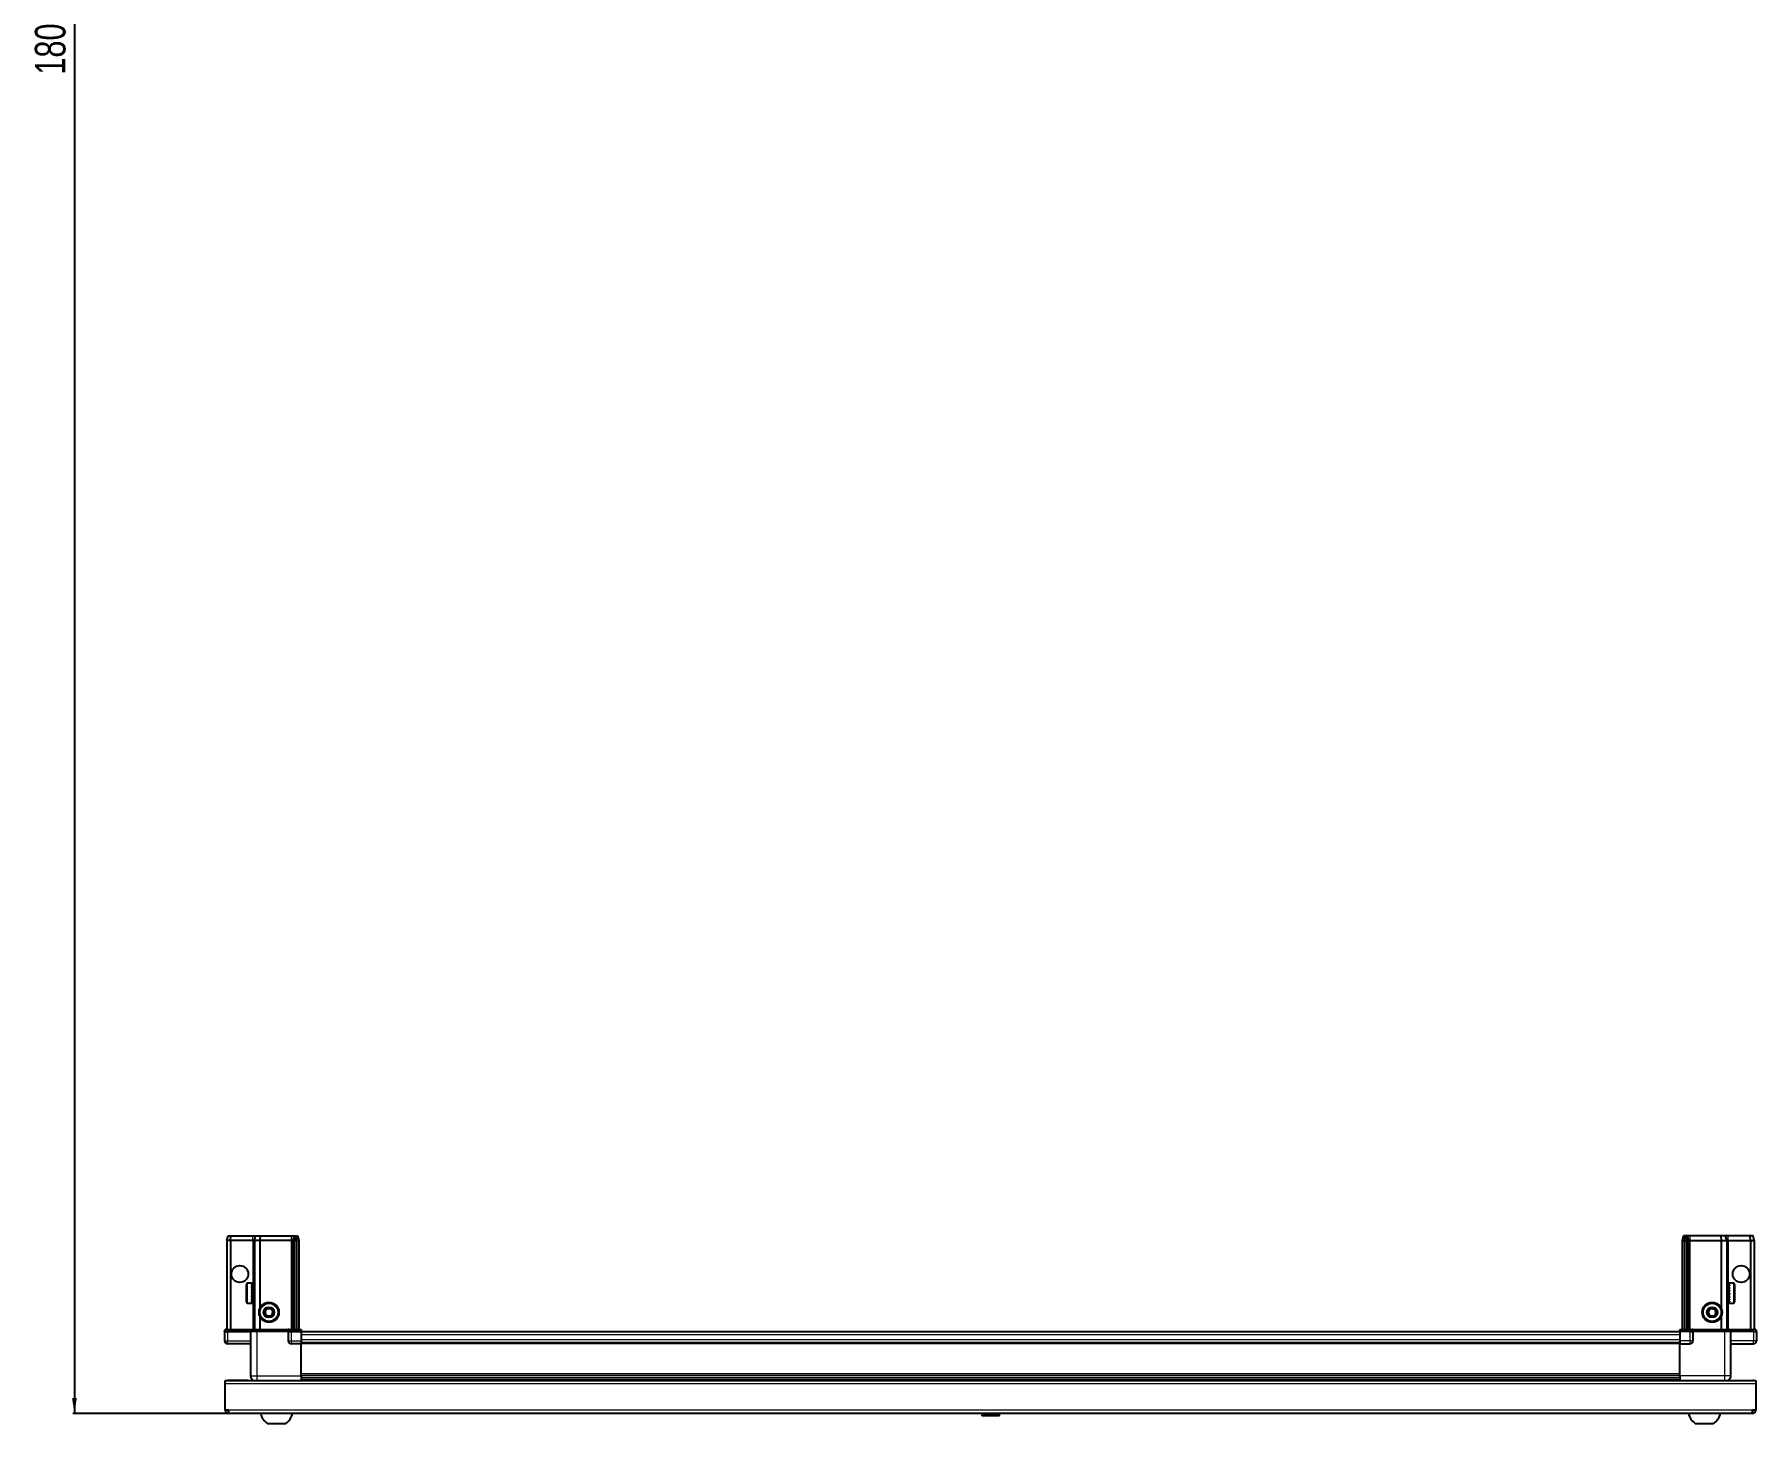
# Model space of a CAD drawing. Header units: millimetres. Extents: x -659 to 3762, y -1810 to 1584.
# Drawn here: x -627 to 497, y -1810 to -903 of the extents above; entities that cross this region are included whole.
import ezdxf

# ---------------------------------------------------------------- set-up
doc = ezdxf.new("R2010")
doc.units = ezdxf.units.MM
doc.layers.add('FORMAT', color=7, linetype='Continuous')
doc.styles.add('SLDTEXTSTYLE0', font='TXT', dxfattribs={"width": 0.75})
doc.dimstyles.new('SLDDIMSTYLE0', dxfattribs={"dimtxt": 20, "dimasz": 10, "dimexe": 0, "dimexo": 0.0625, "dimgap": 5, "dimtad": 2, "dimdec": 1, "dimrnd": 1e-09, "dimzin": 12, "dimdsep": 46, "dimtxsty": 'SLDTEXTSTYLE0', "dimsah": 1, "dimcen": 0.09, "dimadec": 0, "dimazin": 3, "dimtfac": 1, "dimtofl": 0, "dimtmove": 0, "dimatfit": 3, "dimfxl": 0, "dimfrac": 2, "dimtolj": 1, "dimtzin": 12, "dimarcsym": 0})

# ---------------------------------------------------------------- blocks, each defined once
blk = doc.blocks.new('_D_10')
at = {"layer": 'FORMAT'}
for p, q in [((-477.7, 3.8), (-602.1, 3.8)), ((-601.1, 3.8), (-601.1, -1803.2)), ((-500.5, -1803.2), (-602.1, -1803.2))]:
    blk.add_line(p, q, dxfattribs=at)
for points in [[(-601.1, 3.8), (-602.6, -6.2), (-599.5, -6.2)], [(-601.1, -1803.2), (-599.5, -1793.2), (-602.6, -1793.2)]]:
    blk.add_solid(points, dxfattribs=at)
at = {"layer": 'FORMAT', "insert": (-626.9, -929.3), "char_height": 20, "attachment_point": 1, "rotation": 90, "style": 'SLDTEXTSTYLE0'}
blk.add_mtext('1807', dxfattribs=at)

msp = doc.modelspace()

# ---------------------------------------------------------------- linework, layer by layer
at = {"color": 7, "linetype": 'Continuous', "lineweight": 25}
for p, q in [((-501.58, -1690.22), (-500.77, -1687.22)), ((-501.58, -1690.22), (-501.58, -1748.52)), ((-499.08, -1690.22), (-501.58, -1690.22)), ((-500.77, -1687.22), (-498.92, -1687.22)), ((-499.08, -1690.22), (-498.92, -1687.22)), ((-499.08, -1690.22), (-499.08, -1748.52)), ((-484.58, -1690.22), (-499.08, -1690.22)), ((-498.92, -1687.22), (-484.58, -1687.22)), ((-484.58, -1687.22), (-482.77, -1687.22)), ((-483.58, -1690.22), (-484.58, -1690.22)), ((-483.58, -1690.22), (-482.77, -1687.22)), ((-483.58, -1690.22), (-483.58, -1748.52)), ((-480.08, -1690.22), (-483.58, -1690.22)), ((-482.77, -1687.22), (-479.74, -1687.22)), ((-479.74, -1687.22), (-480.08, -1690.22)), ((-480.08, -1690.22), (-480.08, -1734.72)), ((-459.58, -1690.22), (-480.08, -1690.22)), ((-479.74, -1687.22), (-459.58, -1687.22)), ((-459.58, -1687.22), (-457.77, -1687.22)), ((-458.58, -1690.22), (-459.58, -1690.22)), ((-457.77, -1687.22), (-458.58, -1690.22)), ((-458.58, -1690.22), (-458.58, -1748.52)), ((-457.58, -1690.22), (-458.58, -1690.22)), ((-457.77, -1687.22), (-457.03, -1687.22)), ((-457.03, -1687.22), (-457.58, -1690.22)), ((-457.58, -1690.22), (-457.58, -1748.52)), ((-456.08, -1690.22), (-457.58, -1690.22)), ((-457.03, -1687.22), (-456.53, -1687.22)), ((-456.53, -1687.22), (-455.38, -1687.22)), ((-456.53, -1687.22), (-456.08, -1690.22)), ((-456.08, -1690.22), (-456.08, -1748.52)), ((-454.58, -1690.22), (-456.08, -1690.22)), ((-455.38, -1687.22), (-454.58, -1690.22)), ((-454.58, -1690.22), (-454.58, -1748.52)), ((449.23, -1687.22), (448.42, -1690.22)), ((448.42, -1690.22), (449.92, -1690.22)), ((448.42, -1690.22), (448.42, -1748.52)), ((450.38, -1687.22), (449.23, -1687.22)), ((450.38, -1687.22), (449.92, -1690.22)), ((449.92, -1690.22), (451.42, -1690.22)), ((449.92, -1690.22), (449.92, -1748.52)), ((450.88, -1687.22), (450.38, -1687.22)), ((450.88, -1687.22), (451.42, -1690.22)), ((451.62, -1687.22), (450.88, -1687.22)), ((451.42, -1690.22), (452.42, -1690.22)), ((451.42, -1690.22), (451.42, -1748.52)), ((451.62, -1687.22), (452.42, -1690.22)), ((453.42, -1687.22), (451.62, -1687.22)), ((452.42, -1690.22), (452.42, -1748.52)), ((452.42, -1690.22), (453.42, -1690.22)), ((473.59, -1687.22), (453.42, -1687.22)), ((453.42, -1690.22), (473.92, -1690.22)), ((473.59, -1687.22), (473.92, -1690.22)), ((476.62, -1687.22), (473.59, -1687.22)), ((473.92, -1690.22), (473.92, -1734.72)), ((473.92, -1690.22), (477.42, -1690.22)), ((477.42, -1690.22), (476.62, -1687.22)), ((478.42, -1687.22), (476.62, -1687.22)), ((477.42, -1690.22), (477.42, -1748.52)), ((477.42, -1690.22), (478.42, -1690.22)), ((492.77, -1687.22), (478.42, -1687.22)), ((478.42, -1690.22), (492.92, -1690.22)), ((492.92, -1690.22), (492.77, -1687.22)), ((494.62, -1687.22), (492.77, -1687.22)), ((492.92, -1690.22), (492.92, -1748.52)), ((492.92, -1690.22), (495.42, -1690.22)), ((495.42, -1690.22), (494.62, -1687.22)), ((495.42, -1690.22), (495.42, -1748.52)), ((-488.78, -1730.42), (-488.78, -1719.02)), ((-485.58, -1718.22), (-487.98, -1718.22)), ((-485.58, -1718.22), (-485.58, -1718.23)), ((-485.58, -1718.23), (-485.08, -1718.23)), ((-485.58, -1718.42), (-485.08, -1718.42)), ((-485.58, -1718.42), (-485.58, -1718.64)), ((-485.58, -1718.64), (-485.08, -1718.64)), ((-485.58, -1719.21), (-485.08, -1719.21)), ((-485.58, -1719.21), (-485.58, -1719.64)), ((-485.58, -1719.64), (-485.08, -1719.64)), ((-485.08, -1718.42), (-485.08, -1718.23)), ((-485.08, -1718.64), (-485.08, -1718.42)), ((-485.08, -1719.21), (-485.08, -1718.64)), ((-485.08, -1719.64), (-485.08, -1719.21)), ((-485.08, -1720.55), (-485.08, -1719.64)), ((481.82, -1718.22), (478.92, -1718.22)), ((479.42, -1718.23), (478.92, -1718.23)), ((478.92, -1718.23), (478.92, -1718.27)), ((478.92, -1718.27), (478.92, -1718.56)), ((479.42, -1718.27), (478.92, -1718.27)), ((479.42, -1718.56), (478.92, -1718.56)), ((478.92, -1718.56), (478.92, -1718.83)), ((479.42, -1718.83), (478.92, -1718.83)), ((478.92, -1718.83), (478.92, -1719.5)), ((479.42, -1719.5), (478.92, -1719.5)), ((478.92, -1719.5), (478.92, -1719.97)), ((479.42, -1718.27), (479.42, -1718.23)), ((479.42, -1718.83), (479.42, -1718.56)), ((479.42, -1719.97), (479.42, -1719.5)), ((482.62, -1719.02), (482.62, -1730.42)), ((-485.58, -1720.55), (-485.08, -1720.55)), ((-485.58, -1720.55), (-485.58, -1721.14)), ((-485.58, -1721.14), (-485.08, -1721.14)), ((-485.58, -1722.29), (-485.08, -1722.29)), ((-485.58, -1722.29), (-485.58, -1722.99)), ((-485.58, -1722.99), (-485.08, -1722.99)), ((-485.58, -1724.27), (-485.08, -1724.27)), ((-485.58, -1724.27), (-485.58, -1725.01)), ((-485.58, -1724.42), (-485.08, -1724.42)), ((-485.58, -1724.92), (-485.08, -1724.92)), ((-485.58, -1725.01), (-485.08, -1725.01)), ((-485.58, -1726.3), (-485.08, -1726.3)), ((-485.58, -1726.3), (-485.58, -1727)), ((-485.58, -1727), (-485.08, -1727)), ((-485.58, -1728.17), (-485.08, -1728.17)), ((-485.58, -1728.17), (-485.58, -1728.77)), ((-485.58, -1728.77), (-485.08, -1728.77)), ((-485.58, -1729.7), (-485.08, -1729.7)), ((-485.58, -1729.7), (-485.58, -1730.15)), ((-485.58, -1730.15), (-485.08, -1730.15)), ((-485.58, -1730.75), (-485.08, -1730.75)), ((-485.58, -1730.75), (-485.58, -1730.99)), ((-485.58, -1730.99), (-485.08, -1730.99)), ((-484.98, -1720.32), (-485.08, -1720.32)), ((-485.08, -1721.14), (-485.08, -1720.55)), ((-485.08, -1722.29), (-485.08, -1721.14)), ((-485.08, -1722.99), (-485.08, -1722.29)), ((-485.08, -1724.27), (-485.08, -1722.99)), ((-485.08, -1724.42), (-485.08, -1724.27)), ((-485.08, -1725.01), (-485.08, -1724.92)), ((-485.08, -1726.3), (-485.08, -1725.01)), ((-485.08, -1727), (-485.08, -1726.3)), ((-485.08, -1728.17), (-485.08, -1727)), ((-485.08, -1728.77), (-485.08, -1728.17)), ((-485.08, -1729.7), (-485.08, -1728.77)), ((-485.08, -1729.12), (-484.98, -1729.12)), ((-485.08, -1730.15), (-485.08, -1729.7)), ((-485.08, -1730.75), (-485.08, -1730.15)), ((-485.08, -1730.99), (-485.08, -1730.75)), ((-485.08, -1731.21), (-485.08, -1730.99)), ((-484.98, -1729.12), (-484.98, -1720.32)), ((-484.09, -1721.42), (-484.58, -1720.72)), ((-484.58, -1728.72), (-484.58, -1720.72)), ((-484.58, -1728.72), (-484.09, -1728.03)), ((-483.61, -1720.72), (-484.09, -1721.42)), ((-484.09, -1728.03), (-484.09, -1721.42)), ((-484.09, -1728.03), (-483.61, -1728.72)), ((-483.58, -1720.72), (-483.61, -1720.72)), ((-483.61, -1728.72), (-483.61, -1720.72)), ((-483.61, -1728.72), (-483.58, -1728.72)), ((477.46, -1720.72), (477.42, -1720.72)), ((477.42, -1728.72), (477.46, -1728.72)), ((477.94, -1721.42), (477.46, -1720.72)), ((477.46, -1720.72), (477.46, -1728.72)), ((477.46, -1728.72), (477.94, -1728.03)), ((478.42, -1720.72), (477.94, -1721.42)), ((477.94, -1721.42), (477.94, -1728.03)), ((477.94, -1728.03), (478.42, -1728.72)), ((478.42, -1720.72), (478.42, -1728.72)), ((478.92, -1720.32), (478.82, -1720.32)), ((478.82, -1720.32), (478.82, -1729.12)), ((478.82, -1729.12), (478.92, -1729.12)), ((478.92, -1719.97), (478.92, -1720.94)), ((479.42, -1719.97), (478.92, -1719.97)), ((479.42, -1720.94), (478.92, -1720.94)), ((478.92, -1720.94), (478.92, -1721.57)), ((478.92, -1721.57), (478.92, -1722.76)), ((479.42, -1721.57), (478.92, -1721.57)), ((479.42, -1722.76), (478.92, -1722.76)), ((478.92, -1722.76), (478.92, -1723.4)), ((479.42, -1723.4), (478.92, -1723.4)), ((478.92, -1723.48), (478.92, -1724.77)), ((479.42, -1723.48), (478.92, -1723.48)), ((479.42, -1724.77), (478.92, -1724.77)), ((479.42, -1725.26), (478.92, -1725.26)), ((478.92, -1725.26), (478.92, -1725.51)), ((478.92, -1725.51), (478.92, -1726.78)), ((479.42, -1725.51), (478.92, -1725.51)), ((479.42, -1726.78), (478.92, -1726.78)), ((478.92, -1726.78), (478.92, -1727.47)), ((478.92, -1727.47), (478.92, -1728.59)), ((479.42, -1727.47), (478.92, -1727.47)), ((479.42, -1728.59), (478.92, -1728.59)), ((478.92, -1728.59), (478.92, -1729.15)), ((478.92, -1729.15), (478.92, -1730.01)), ((479.42, -1729.15), (478.92, -1729.15)), ((479.42, -1730.01), (478.92, -1730.01)), ((478.92, -1730.01), (478.92, -1730.41)), ((478.92, -1730.41), (478.92, -1730.92)), ((479.42, -1730.41), (478.92, -1730.41)), ((479.42, -1730.92), (478.92, -1730.92)), ((478.92, -1730.92), (478.92, -1731.1)), ((479.42, -1721.57), (479.42, -1720.94)), ((479.42, -1723.48), (479.42, -1722.76)), ((479.42, -1725.51), (479.42, -1724.77)), ((479.42, -1727.47), (479.42, -1726.78)), ((479.42, -1729.15), (479.42, -1728.59)), ((479.42, -1730.41), (479.42, -1730.01)), ((479.42, -1731.1), (479.42, -1730.92)), ((-487.98, -1731.22), (-485.58, -1731.22)), ((-485.58, -1731.21), (-485.08, -1731.21)), ((-485.58, -1731.21), (-485.58, -1731.22)), ((-485.58, -1731.22), (-485.08, -1731.22)), ((-485.08, -1731.22), (-485.08, -1731.21)), ((-480.08, -1739.72), (-480.08, -1748.52)), ((473.92, -1739.72), (473.92, -1748.52)), ((478.92, -1731.1), (478.92, -1731.22)), ((479.42, -1731.1), (478.92, -1731.1)), ((478.92, -1731.22), (481.82, -1731.22)), ((-502.58, -1748.52), (-503.08, -1749.39)), ((-503.08, -1749.72), (-503.08, -1749.39)), ((-503.08, -1749.72), (-501.08, -1749.72)), ((-503.08, -1749.72), (-503.08, -1755.72)), ((-501.08, -1748.52), (-502.58, -1748.52)), ((-501.08, -1748.52), (-486.28, -1748.52)), ((-486.28, -1749.72), (-501.08, -1749.72)), ((-501.08, -1749.72), (-486.28, -1749.72)), ((-486.28, -1748.52), (-486.08, -1748.52)), ((-486.08, -1749.72), (-486.28, -1749.72)), ((-486.08, -1749.72), (-486.08, -1748.52)), ((-486.08, -1748.52), (-482.08, -1748.52)), ((-482.08, -1749.72), (-486.08, -1749.72)), ((-486.08, -1749.72), (-486.08, -1778.72)), ((-482.08, -1748.52), (-461.78, -1748.52)), ((-461.78, -1749.72), (-482.08, -1749.72)), ((-461.78, -1748.52), (-461.58, -1748.52)), ((-461.58, -1749.72), (-461.78, -1749.72)), ((-461.58, -1749.72), (-461.58, -1748.52)), ((-460.9, -1748.52), (-461.58, -1748.52)), ((-461.58, -1749.72), (-459.58, -1749.72)), ((-461.58, -1749.72), (-461.58, -1755.72)), ((-460.9, -1748.52), (-453.08, -1748.52)), ((-453.08, -1749.39), (-459.58, -1749.39)), ((-453.08, -1749.72), (-459.58, -1749.72)), ((-459.58, -1749.72), (-453.08, -1749.72)), ((-453.08, -1748.52), (-453.08, -1749.39)), ((-453.08, -1749.39), (-453.08, -1749.39)), ((-453.08, -1749.72), (-453.08, -1749.39)), ((-453.08, -1749.72), (-453.08, -1749.72)), ((-453.08, -1749.72), (-453.08, -1755.72)), ((446.92, -1749.87), (-453.08, -1749.87)), ((446.92, -1748.52), (454.75, -1748.52)), ((446.92, -1749.39), (446.92, -1748.52)), ((453.42, -1749.39), (446.92, -1749.39)), ((446.92, -1749.72), (446.92, -1749.39)), ((453.42, -1749.72), (446.92, -1749.72)), ((446.92, -1749.72), (446.92, -1755.72)), ((453.42, -1749.72), (455.42, -1749.72)), ((455.42, -1749.72), (453.42, -1749.72)), ((455.42, -1748.52), (454.75, -1748.52)), ((455.42, -1749.72), (455.42, -1748.52)), ((455.42, -1748.52), (455.62, -1748.52)), ((455.62, -1749.72), (455.42, -1749.72)), ((455.42, -1749.72), (455.42, -1755.72)), ((455.62, -1748.52), (475.92, -1748.52)), ((475.92, -1749.72), (455.62, -1749.72)), ((475.92, -1748.52), (479.92, -1748.52)), ((479.92, -1749.72), (475.92, -1749.72)), ((479.92, -1749.72), (479.92, -1748.52)), ((479.92, -1748.52), (480.12, -1748.52)), ((480.12, -1749.72), (479.92, -1749.72)), ((479.92, -1749.72), (479.92, -1778.72)), ((480.12, -1748.52), (494.92, -1748.52)), ((494.92, -1749.72), (480.12, -1749.72)), ((496.42, -1748.52), (494.92, -1748.52)), ((494.92, -1749.72), (496.92, -1749.72)), ((496.92, -1749.39), (496.42, -1748.52)), ((496.92, -1749.39), (496.42, -1748.52)), ((496.92, -1749.72), (496.92, -1749.39)), ((496.92, -1749.72), (496.92, -1749.39)), ((496.92, -1749.72), (496.92, -1749.72)), ((496.92, -1749.72), (496.92, -1755.72)), ((-486.08, -1757.72), (-501.08, -1757.72)), ((-453.08, -1757.72), (-459.58, -1757.72)), ((-453.08, -1755.72), (-453.08, -1757.72)), ((446.92, -1757.07), (-453.08, -1757.07)), ((-453.08, -1778.72), (-453.08, -1757.72)), ((446.92, -1755.72), (446.92, -1757.72)), ((446.92, -1757.72), (453.42, -1757.72)), ((446.92, -1778.72), (446.92, -1757.72)), ((479.92, -1757.72), (494.92, -1757.72)), ((-502.58, -1783.82), (-502.58, -1781.72)), ((-502.58, -1781.72), (496.42, -1781.72)), ((-502.58, -1801.12), (-502.58, -1783.82)), ((-487.58, -1781.62), (-500.48, -1781.62)), ((-487.58, -1781.62), (-487.58, -1781.72)), ((-453.08, -1779.75), (446.92, -1779.75)), ((-453.08, -1779.78), (446.92, -1779.78)), ((-429.2, -1781.57), (-453.08, -1781.57)), ((-434.58, -1781.72), (-434.58, -1781.57)), ((-434.54, -1781.72), (-434.54, -1781.57)), ((-434.27, -1781.72), (-434.27, -1781.57)), ((-434.01, -1781.72), (-434.01, -1781.57)), ((-433.36, -1781.72), (-433.36, -1781.57)), ((-432.89, -1781.72), (-432.89, -1781.57)), ((-431.93, -1781.72), (-431.93, -1781.57)), ((-431.31, -1781.72), (-431.31, -1781.57)), ((-430.12, -1781.72), (-430.12, -1781.57)), ((-429.46, -1781.72), (-429.46, -1781.57)), ((-429.41, -1781.72), (-429.41, -1781.57)), ((-428.11, -1781.57), (-429.2, -1781.57)), ((-428.11, -1781.72), (-428.11, -1781.57)), ((-428.11, -1781.57), (-428.11, -1781.57)), ((-427.38, -1781.57), (-428.11, -1781.57)), ((-428.1, -1781.72), (-428.1, -1781.57)), ((-427.6, -1781.72), (-427.6, -1781.57)), ((-427.37, -1781.57), (-427.38, -1781.57)), ((-427.37, -1781.72), (-427.37, -1781.57)), ((-426.96, -1781.57), (-427.37, -1781.57)), ((420.8, -1781.57), (-426.96, -1781.57)), ((-426.1, -1781.72), (-426.1, -1781.57)), ((-425.41, -1781.72), (-425.41, -1781.57)), ((-424.28, -1781.72), (-424.28, -1781.57)), ((-423.71, -1781.72), (-423.71, -1781.57)), ((-422.84, -1781.72), (-422.84, -1781.57)), ((-422.44, -1781.72), (-422.44, -1781.57)), ((-421.91, -1781.72), (-421.91, -1781.57)), ((-421.71, -1781.72), (-421.71, -1781.57)), ((-421.58, -1781.72), (-421.58, -1781.57)), ((415.43, -1781.72), (415.43, -1781.57)), ((415.6, -1781.72), (415.6, -1781.57)), ((415.81, -1781.72), (415.81, -1781.57)), ((416.37, -1781.72), (416.37, -1781.57)), ((416.79, -1781.72), (416.79, -1781.57)), ((417.68, -1781.72), (417.68, -1781.57)), ((418.27, -1781.72), (418.27, -1781.57)), ((419.41, -1781.72), (419.41, -1781.57)), ((420.11, -1781.72), (420.11, -1781.57)), ((421.39, -1781.57), (420.8, -1781.57)), ((421.39, -1781.72), (421.39, -1781.57)), ((421.39, -1781.57), (421.39, -1781.57)), ((422.12, -1781.57), (421.39, -1781.57)), ((421.56, -1781.72), (421.56, -1781.57)), ((422.06, -1781.72), (422.06, -1781.57)), ((422.12, -1781.72), (422.12, -1781.57)), ((423.04, -1781.57), (422.12, -1781.57)), ((422.12, -1781.57), (422.12, -1781.57)), ((446.92, -1781.57), (423.04, -1781.57)), ((423.41, -1781.72), (423.41, -1781.57)), ((424.12, -1781.72), (424.12, -1781.57)), ((425.3, -1781.72), (425.3, -1781.57)), ((425.9, -1781.72), (425.9, -1781.57)), ((426.85, -1781.72), (426.85, -1781.57)), ((427.3, -1781.72), (427.3, -1781.57)), ((427.92, -1781.72), (427.92, -1781.57)), ((428.16, -1781.72), (428.16, -1781.57)), ((428.4, -1781.72), (428.4, -1781.57)), ((428.42, -1781.72), (428.42, -1781.57)), ((481.42, -1781.62), (481.42, -1781.72)), ((481.42, -1781.62), (494.32, -1781.62)), ((496.42, -1781.72), (496.42, -1783.82)), ((496.42, -1783.82), (496.42, -1801.12)), ((-500.48, -1801.12), (-502.58, -1801.12)), ((-500.48, -1801.12), (-500.48, -1803.22)), ((494.32, -1803.22), (-500.48, -1803.22)), ((-7.88, -1803.22), (-8.86, -1804.21)), ((-8.86, -1804.21), (-8.86, -1804.72)), ((2.71, -1804.21), (-8.86, -1804.21)), ((2.71, -1804.72), (-8.86, -1804.72)), ((2.71, -1804.21), (1.72, -1803.22)), ((2.71, -1804.72), (2.71, -1804.21)), ((496.42, -1801.12), (494.32, -1801.12)), ((494.32, -1803.22), (494.32, -1801.12)), ((-475.08, -1809.82), (-463.08, -1809.82)), ((456.92, -1809.82), (468.92, -1809.82))]:
    msp.add_line(p, q, dxfattribs=at)
at = {"color": 8, "linetype": 'Continuous', "lineweight": 18}
for p, q in [((-484.58, -1690.22), (-484.58, -1687.22)), ((-484.58, -1690.22), (-484.58, -1720.72)), ((-459.58, -1687.22), (-459.58, -1690.22)), ((-459.58, -1690.22), (-459.58, -1748.52)), ((453.42, -1687.22), (453.42, -1690.22)), ((453.42, -1690.22), (453.42, -1748.52)), ((478.42, -1690.22), (478.42, -1687.22)), ((478.42, -1690.22), (478.42, -1720.72)), ((-487.98, -1731.22), (-487.98, -1718.22)), ((481.82, -1718.22), (481.82, -1731.22)), ((-484.58, -1728.72), (-484.58, -1748.52)), ((478.42, -1728.72), (478.42, -1748.52)), ((-501.08, -1749.72), (-501.08, -1748.52)), ((-501.08, -1749.72), (-501.08, -1755.72)), ((-486.28, -1749.72), (-486.28, -1748.52)), ((-482.08, -1749.72), (-482.08, -1748.52)), ((-482.08, -1749.72), (-482.08, -1778.72)), ((-461.78, -1749.72), (-461.78, -1748.52)), ((-459.58, -1749.72), (-459.58, -1749.39)), ((-459.58, -1749.72), (-459.58, -1755.72)), ((-453.08, -1749.72), (-453.08, -1749.39)), ((446.92, -1751.87), (-453.08, -1751.87)), ((453.42, -1749.72), (453.42, -1749.39)), ((453.42, -1749.72), (453.42, -1755.72)), ((455.62, -1748.52), (455.62, -1749.72)), ((475.92, -1749.72), (475.92, -1748.52)), ((475.92, -1749.72), (475.92, -1778.72)), ((480.12, -1748.52), (480.12, -1749.72)), ((494.92, -1749.72), (494.92, -1748.52)), ((494.92, -1749.72), (494.92, -1755.72)), ((-503.08, -1755.72), (-501.08, -1755.72)), ((-501.08, -1755.72), (-486.08, -1755.72)), ((-501.08, -1757.72), (-501.08, -1755.72)), ((-461.58, -1755.72), (-459.58, -1755.72)), ((-459.58, -1755.72), (-453.08, -1755.72)), ((-459.58, -1755.72), (-459.58, -1757.72)), ((446.92, -1755.07), (-453.08, -1755.07)), ((446.92, -1757.72), (-453.08, -1757.72)), ((453.42, -1755.72), (446.92, -1755.72)), ((453.42, -1755.72), (453.42, -1757.72)), ((455.42, -1755.72), (453.42, -1755.72)), ((494.92, -1755.72), (479.92, -1755.72)), ((494.92, -1757.72), (494.92, -1755.72)), ((496.92, -1755.72), (494.92, -1755.72)), ((496.42, -1783.82), (-502.58, -1783.82)), ((-500.48, -1781.72), (-500.48, -1781.62)), ((-482.08, -1778.72), (-453.08, -1778.72)), ((-453.08, -1777.13), (446.92, -1777.13)), ((446.92, -1778.54), (-453.08, -1778.54)), ((-453.08, -1780.99), (446.92, -1780.99)), ((475.92, -1778.72), (446.92, -1778.72)), ((494.32, -1781.72), (494.32, -1781.62)), ((494.32, -1801.12), (-500.48, -1801.12))]:
    msp.add_line(p, q, dxfattribs=at)
at = {"color": 7, "linetype": 'Continuous', "lineweight": 25, "flags": 128}
for points in [[(-500.48, -1781.62), (-500.89, -1781.67), (-501.12, -1781.72)], [(494.96, -1781.72), (494.73, -1781.67), (494.32, -1781.62)]]:
    msp.add_lwpolyline(points, dxfattribs=at)
at = {"color": 7, "linetype": 'Continuous', "lineweight": 25}
for centre, radius in [((-493.08, -1712.22), 5.5), ((486.92, -1712.22), 5.5), ((-474.08, -1737.22), 6.5), ((467.92, -1737.22), 6.5), ((-474.08, -1737.22), 3.46), ((467.92, -1737.22), 3.46)]:
    msp.add_circle(centre, radius, dxfattribs=at)
at = {"color": 8, "linetype": 'Continuous', "lineweight": 18}
for centre in [(-474.08, -1737.22), (467.92, -1737.22)]:
    msp.add_circle(centre, 5.7, dxfattribs=at)
at = {"color": 7, "linetype": 'Continuous', "lineweight": 25}
for centre, radius, start, end in [((-487.98, -1719.02), 0.8, 90, 180), ((481.82, -1719.02), 0.8, 0, 90), ((-487.98, -1730.42), 0.8, 180, 270), ((-484.58, -1720.32), 0.4, 180, 270), ((-484.58, -1729.12), 0.4, 90, 180), ((478.42, -1720.32), 0.4, 270, 0), ((478.42, -1729.12), 0.4, 0, 90), ((481.82, -1730.42), 0.8, 270, 0), ((-474.08, -1737.22), 2.5, 147.37605, 207.37605), ((-474.08, -1737.22), 2.5, 207.37605, 267.37605), ((-474.08, -1737.22), 2.5, 87.37605, 147.37605), ((-474.08, -1737.22), 2.5, 267.37605, 327.37605), ((-474.08, -1737.22), 2.5, 27.37605, 87.37605), ((-474.08, -1737.22), 2.5, 327.37605, 27.37605), ((467.92, -1737.22), 2.5, 134.67671, 194.67671), ((467.92, -1737.22), 2.5, 194.67671, 254.67671), ((467.92, -1737.22), 2.5, 74.67671, 134.67671), ((467.92, -1737.22), 2.5, 254.67671, 314.67671), ((467.92, -1737.22), 2.5, 14.67671, 74.67671), ((467.92, -1737.22), 2.5, 314.67671, 14.67671), ((-501.08, -1755.72), 2, 180, 270), ((-459.58, -1755.72), 2, 180, 270), ((453.42, -1755.72), 2, 270, 0), ((494.92, -1755.72), 2, 270, 0), ((-500.48, -1801.12), 2.1, 180, 270), ((-500.48, -1801.12), 0.6, 180, 270), ((-468.05, -1800.2), 11.91, 194.70035, 233.8734), ((-470.1, -1800.2), 11.91, 306.1266, 345.29965), ((463.95, -1800.2), 11.91, 194.70035, 233.8734), ((461.9, -1800.2), 11.91, 306.1266, 345.29965), ((494.32, -1801.12), 2.1, 270, 0), ((494.32, -1801.12), 0.6, 270, 0)]:
    msp.add_arc(centre, radius, start, end, dxfattribs=at)
for centre, start_param, end_param in [((-459.58, -1745.93), 2.4188584, 3.1415927), ((453.42, -1745.93), 3.1415927, 3.8643269)]:
    msp.add_ellipse(centre, major_axis=(0, 3.46), ratio=0.5773503, start_param=start_param, end_param=end_param, dxfattribs=at)
for points, knots in [([(-476.96, -1737.09), (-476.68, -1736.66), (-476.16, -1735.85), (-475.65, -1735.04), (-475.41, -1734.66)], [0, 0, 0, 0, 0.5346859, 1, 1, 1, 1]), ([(-475.63, -1739.66), (-475.69, -1739.55), (-475.97, -1739.01), (-476.42, -1738.13), (-476.8, -1737.4), (-476.96, -1737.09)], [0, 0, 0, 0, 0.1331247, 0.6370994, 1, 1, 1, 1]), ([(-472.75, -1739.79), (-473.27, -1739.76), (-474.23, -1739.72), (-475.19, -1739.68), (-475.63, -1739.66)], [0, 0, 0, 0, 0.5346859, 1, 1, 1, 1]), ([(-475.41, -1734.66), (-474.89, -1734.69), (-473.93, -1734.73), (-472.97, -1734.77), (-472.52, -1734.79)], [0, 0, 0, 0, 0.5346859, 1, 1, 1, 1]), ([(-471.19, -1737.36), (-471.47, -1737.79), (-471.99, -1738.6), (-472.51, -1739.41), (-472.75, -1739.79)], [0, 0, 0, 0, 0.5346859, 1, 1, 1, 1]), ([(-472.52, -1734.79), (-472.36, -1735.1), (-471.98, -1735.83), (-471.53, -1736.71), (-471.25, -1737.25), (-471.19, -1737.36)], [0, 0, 0, 0, 0.36290056, 0.86687533, 1, 1, 1, 1]), ([(465.14, -1736.46), (465.51, -1736.1), (466.19, -1735.42), (466.87, -1734.75), (467.19, -1734.43)], [0, 0, 0, 0, 0.5346859, 1, 1, 1, 1]), ([(465.87, -1739.25), (465.78, -1738.92), (465.57, -1738.12), (465.32, -1737.16), (465.17, -1736.58), (465.14, -1736.46)], [0, 0, 0, 0, 0.3629006, 0.8668753, 1, 1, 1, 1]), ([(468.65, -1740.02), (468.16, -1739.88), (467.23, -1739.63), (466.3, -1739.37), (465.87, -1739.25)], [0, 0, 0, 0, 0.5346859, 1, 1, 1, 1]), ([(467.19, -1734.43), (467.69, -1734.57), (468.62, -1734.82), (469.54, -1735.08), (469.98, -1735.2)], [0, 0, 0, 0, 0.5346859, 1, 1, 1, 1]), ([(470.71, -1737.99), (470.34, -1738.35), (469.65, -1739.03), (468.97, -1739.7), (468.65, -1740.02)], [0, 0, 0, 0, 0.5346859, 1, 1, 1, 1]), ([(469.98, -1735.2), (470.01, -1735.32), (470.16, -1735.9), (470.41, -1736.86), (470.62, -1737.65), (470.71, -1737.99)], [0, 0, 0, 0, 0.1331247, 0.6370994, 1, 1, 1, 1]), ([(-486.08, -1778.72), (-486.03, -1779.16), (-485.96, -1779.84), (-485.52, -1780.66), (-485.07, -1781.21), (-484.66, -1781.57), (-484.4, -1781.7), (-484.36, -1781.72)], [0, 0, 0, 0, 0.3630185, 0.5584377, 0.7580039, 0.9575702, 1, 1, 1, 1]), ([(-453.08, -1778.72), (-453.08, -1779.12), (-453.08, -1779.91), (-453.08, -1780.93), (-453.08, -1781.56), (-453.08, -1781.71), (-453.08, -1781.72)], [0, 0, 0, 0, 0.3255201, 0.6510403, 0.9765604, 1, 1, 1, 1]), ([(446.92, -1778.72), (446.92, -1779.12), (446.92, -1779.91), (446.92, -1780.93), (446.92, -1781.56), (446.92, -1781.71), (446.92, -1781.72)], [0, 0, 0, 0, 0.3255201, 0.6510403, 0.9765604, 1, 1, 1, 1]), ([(479.92, -1778.72), (479.88, -1779.16), (479.8, -1779.84), (479.37, -1780.66), (478.91, -1781.21), (478.51, -1781.57), (478.25, -1781.7), (478.2, -1781.72)], [0, 0, 0, 0, 0.3630185, 0.5584377, 0.7580039, 0.9575702, 1, 1, 1, 1])]:
    msp.add_open_spline(points, degree=3, knots=knots, dxfattribs=at)
at = {"color": 8, "linetype": 'Continuous', "lineweight": 18}
for points in [[(-486.08, -1778.72), (-486.02, -1778.72), (-485.9, -1778.72), (-484.97, -1778.72), (-483.65, -1778.72), (-482.6, -1778.72), (-482.08, -1778.72)], [(479.92, -1778.72), (479.86, -1778.72), (479.74, -1778.72), (478.82, -1778.72), (477.49, -1778.72), (476.45, -1778.72), (475.92, -1778.72)]]:
    msp.add_open_spline(points, degree=3, dxfattribs=at)
for points, knots in [([(-482.08, -1778.72), (-482.08, -1779.16), (-482.08, -1779.84), (-482.08, -1780.66), (-482.08, -1781.21), (-482.08, -1781.57), (-482.08, -1781.7), (-482.08, -1781.72)], [0, 0, 0, 0, 0.3630185, 0.5584377, 0.7580039, 0.9575702, 1, 1, 1, 1]), ([(475.92, -1778.72), (475.92, -1779.16), (475.92, -1779.84), (475.92, -1780.66), (475.92, -1781.21), (475.92, -1781.57), (475.92, -1781.7), (475.92, -1781.72)], [0, 0, 0, 0, 0.36301846, 0.55843766, 0.75800394, 0.95757021, 1, 1, 1, 1])]:
    msp.add_open_spline(points, degree=3, knots=knots, dxfattribs=at)

# ---------------------------------------------------------------- dimensions: what is measured, and where the dimension line sits
at = {"layer": 'FORMAT'}
dim = msp.add_linear_dim(base=(-601.08, -1803.22), p1=(-477.71, 3.78), p2=(-500.48, -1803.22), angle=90, dimstyle='SLDDIMSTYLE0', dxfattribs=at)
dim.commit()
dim.dimension.update_dxf_attribs({"geometry": '_D_10', "text_midpoint": (-601.08, -899.72), "dimtype": 160})

doc.saveas('drawing.dxf')
